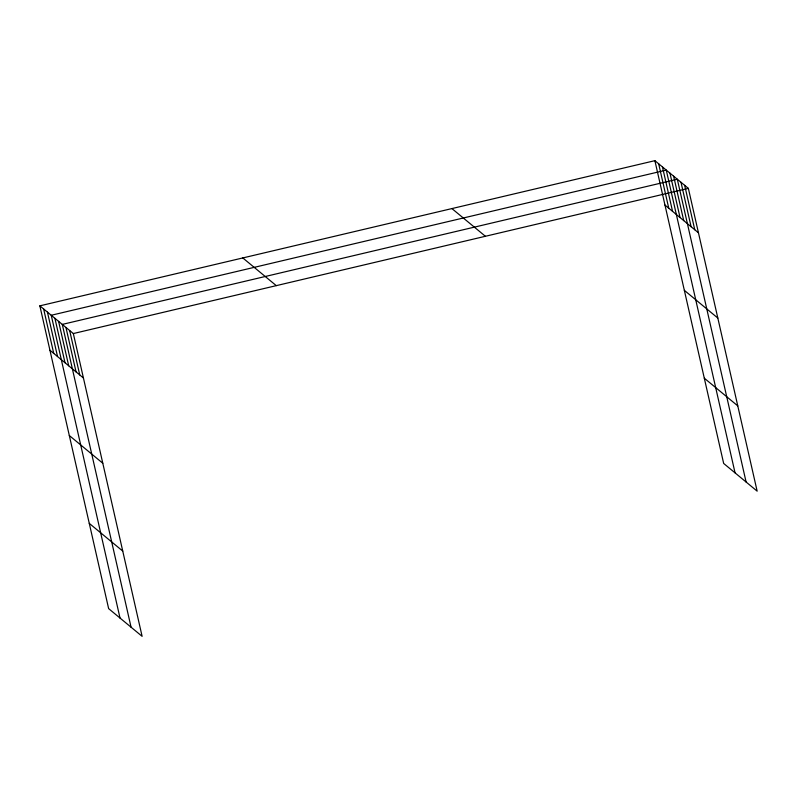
<?xml version="1.0" encoding="UTF-8"?>
<svg xmlns="http://www.w3.org/2000/svg" width="797" height="797" viewBox="0 0 797 797"><rect width="100%" height="100%" fill="white"/><g stroke="black" fill="none" stroke-linecap="round" stroke-linejoin="round"><path stroke-width="1.2" d="M39.85 305.849L73.334 333.554L142.115 636.335L108.641 608.629L39.85 305.849L654.885 160.665L688.359 188.371L757.15 491.151L723.666 463.446L654.885 160.665M73.334 333.554L688.359 188.371M664.977 205.078L698.451 232.794M684.344 290.337L717.818 318.053M704.299 378.186L737.783 405.892M451.919 208.575L485.403 236.281M242.806 257.939L276.29 285.645M49.942 350.262L83.416 377.977M69.309 435.521L102.793 463.236M89.264 523.37L122.748 551.076M684.683 185.332L694.765 229.745M680.997 182.284L691.089 226.697M746.102 482.006L677.311 179.235L62.286 324.409L131.067 627.189M673.634 176.187L683.716 220.6M669.948 173.138L680.04 217.551M735.053 472.86L666.262 170.09L51.237 315.273L120.018 618.044M662.466 166.942L672.558 211.364M658.671 163.803L668.763 208.226M69.648 330.506L79.74 374.929M65.962 327.457L76.054 371.88M58.599 321.36L68.691 365.783M54.913 318.312L65.005 362.735M47.441 312.125L57.533 356.548M43.646 308.987L53.738 353.4"/></g></svg>
